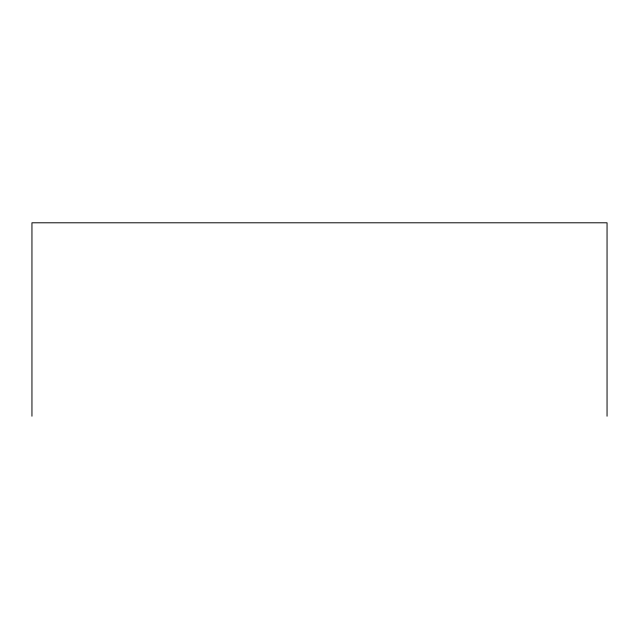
<?xml version="1.0" encoding="UTF-8"?>
<svg xmlns="http://www.w3.org/2000/svg" width="639" height="639" viewBox="0 0 639 639"><rect width="100%" height="100%" fill="white"/><g stroke="black" fill="none" stroke-linecap="round" stroke-linejoin="round"><path stroke-width="0.96" d="M607.05 416.205L607.05 222.795L31.95 222.795L31.95 416.205"/></g></svg>
